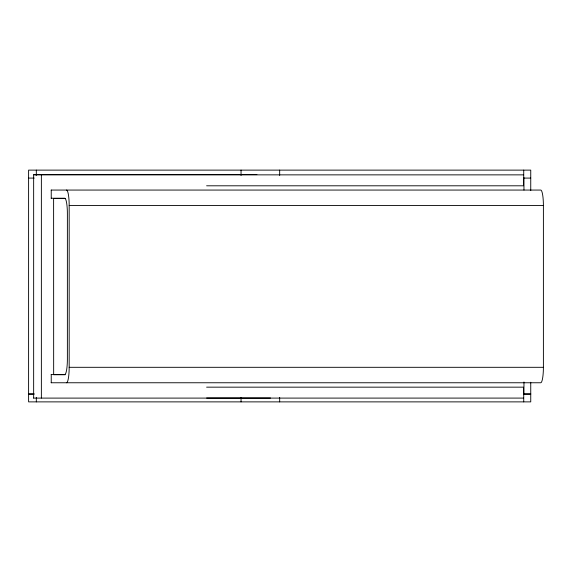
<?xml version="1.0" encoding="UTF-8"?>
<svg xmlns="http://www.w3.org/2000/svg" width="572" height="572" viewBox="0 0 572 572"><rect width="100%" height="100%" fill="white"/><g stroke="black" fill="none" stroke-linecap="round" stroke-linejoin="round"><path stroke-width="0.86" d="M33.762 398.105L523.509 398.091M256.914 174.61L33.648 174.61L33.648 398.212M523.509 174.868L35.407 174.853M28.6 178.085L34.198 178.085M530.744 178.085L523.73 178.085L523.73 170.12M206.606 185.8L523.509 185.8L523.509 177.391M51.13 190.061L540.719 190.061A15.451 2.681 90 0 1 543.4 205.512L543.4 367.31A15.451 2.681 -90 0 1 540.719 382.761L51.13 382.761M51.13 198.241L64.7 198.241A15.451 2.681 90 0 1 67.382 213.692L67.382 359.13A15.451 2.681 -90 0 1 64.7 374.574L51.13 374.574M65.222 198.405L53.611 198.405L53.661 374.739L65.222 374.739M66.495 190.061A15.451 2.681 90 0 1 69.176 205.512L543.4 205.512M66.495 382.761A15.451 2.681 90 0 0 69.176 367.31L543.4 367.31M206.606 387.158L523.509 387.158L523.509 394.723M28.6 393.915L34.198 393.915M530.744 393.915L523.73 393.915L523.73 401.88M28.607 394.151L33.991 394.151M523.73 394.151L530.744 394.151M206.606 398.026L270.542 398.026M35.342 174.853L33.791 174.81M530.744 190.619L530.744 170.12L28.6 170.12L28.6 401.88L530.744 401.88L530.744 382.268M523.966 177.57L523.966 190.068M523.966 381.996L523.966 394.494M279.672 170.12L279.672 175.432M279.672 397.454L279.672 401.88M241.048 170.12L241.048 175.432M241.048 397.454L241.048 401.88M69.176 205.512L69.176 367.31M51.237 190.061L51.237 198.241M51.237 374.574L51.237 382.761M41.37 174.889L41.37 398.069M36.322 170.12L36.322 175.432M36.322 397.454L36.322 401.88"/></g></svg>
